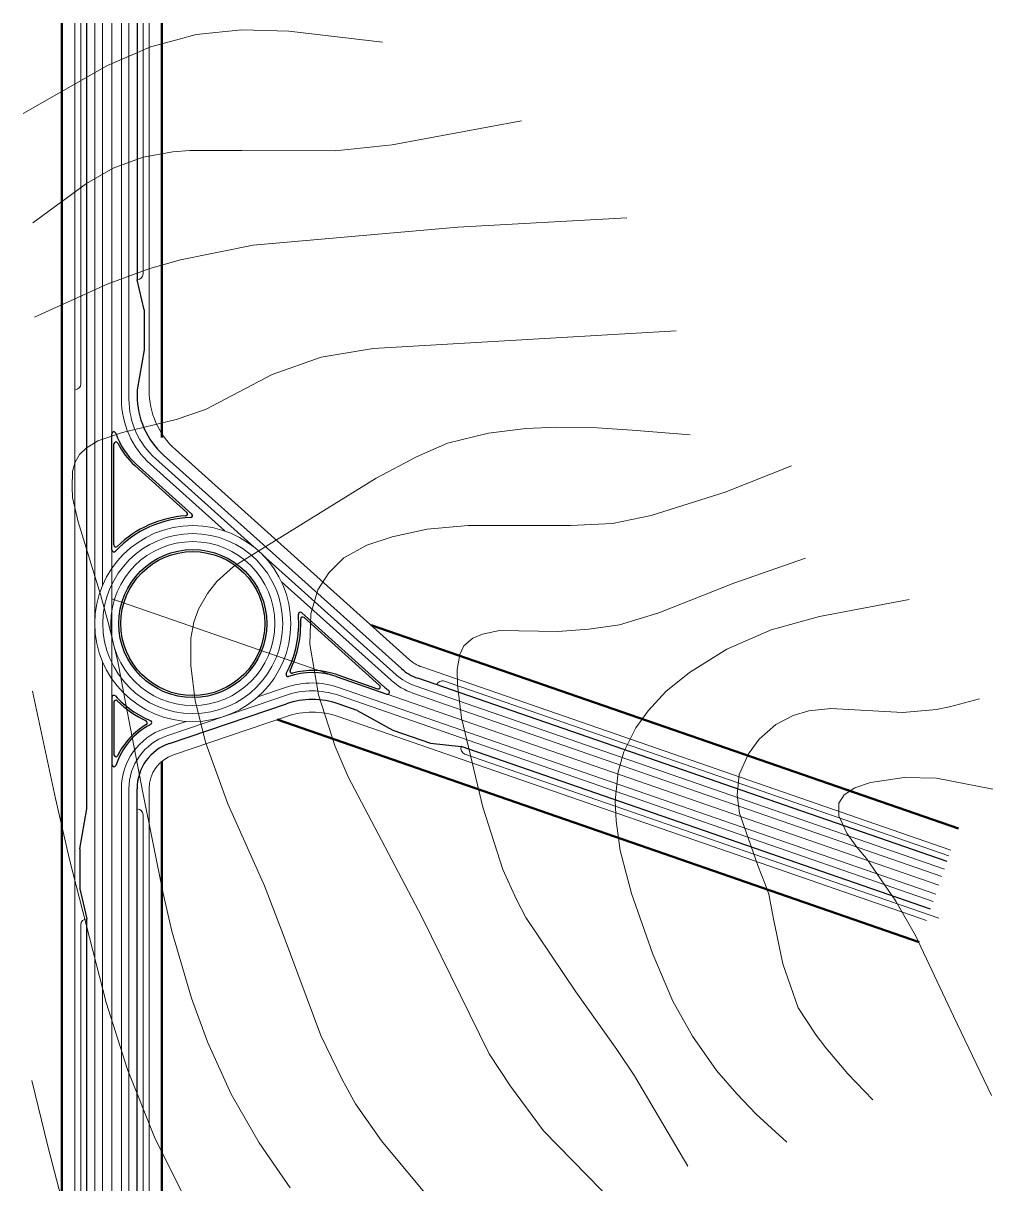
# Model space of a CAD drawing. Header units: millimetres. Extents: x -492806 to 8131902, y -181351 to 2373952.
# Drawn here: x -492806 to -7934, y 122066 to 702405 of the extents above; entities that cross this region are included whole.
import ezdxf

# ---------------------------------------------------------------- set-up
doc = ezdxf.new("R2010")
doc.units = ezdxf.units.MM
doc.header["$LTSCALE"] = 50
for name, color, linetype, lineweight in [('cherwona', 7, 'Continuous', 50), ('dorogi', 7, 'Continuous', 30), ('osi', 13, 'Continuous', 15), ('rel', 82, 'Continuous', 15), ('smuga', 142, 'Continuous', 15), ('trotuar', 212, 'Continuous', 15)]:
    doc.layers.add(name, color=color, linetype=linetype, lineweight=lineweight)

msp = doc.modelspace()

# ---------------------------------------------------------------- linework, layer by layer
at = {"layer": 'cherwona'}
for p, q in [((-473447.224, 223.848), (-473447.224, 702405.41)), ((-423447.224, 495297.109), (-423447.224, 702405.41)), ((-25103.561, 299650.845), (-318880.317, 401421.158)), ((-44774.349, 242966.984), (-365864.125, 354199.089)), ((-423447.224, 223.848), (-423447.224, 333342.892))]:
    msp.add_line(p, q, dxfattribs=at)
at = {"layer": 'dorogi'}
for p, q in [((-460997.224, 309537.187), (-460997.224, 702405.41)), ((-435897.224, 702405.41), (-435897.224, 574117.55)), ((-435897.224, 574117.55), (-435897.224, 574117.55)), ((-432397.224, 559117.55), (-435897.224, 574117.55)), ((-432397.224, 559117.55), (-432397.224, 539117.55)), ((-432397.224, 539117.55), (-435897.224, 519117.55)), ((-466997.224, 519117.55), (-466997.224, 519117.55)), ((-435897.224, 519117.55), (-435897.224, 516255.231)), ((-448447.224, 439062.129), (-448447.224, 497026.231)), ((-447447.224, 441514.857), (-447447.224, 492017.842)), ((-436314.202, 481919.872), (-408467.446, 456920.177)), ((-422618.951, 486490.33), (-303611.981, 379650.674)), ((-436982.246, 481175.749), (-410958.105, 457812.326)), ((-353531.374, 407600.788), (-311995.923, 370311.936)), ((-352376.801, 405220.395), (-314555.567, 371266.016)), ((-336300.95, 375706.91), (-310968.248, 366931.141)), ((-335973.614, 376651.818), (-315550.945, 369576.986)), ((-30830.893, 283167.512), (-295435, 374831.819)), ((-285985.918, 371558.462), (-285985.918, 371558.462)), ((-448447.224, 365313.977), (-448447.224, 331628.506)), ((-447447.224, 362861.249), (-447447.224, 336636.894)), ((-419622.377, 342259.907), (-361189.094, 362125.751)), ((-330959.93, 360574.957), (-335220.422, 362050.879)), ((-325771.343, 358777.523), (-335220.415, 362050.876)), ((-308018.853, 348923.631), (-289120.69, 342376.919)), ((-289120.69, 342376.919), (-273801.393, 340774.063)), ((-39047.017, 259450.317), (-273801.393, 340774.063)), ((-435897.224, 223.848), (-435897.224, 319537.187)), ((-464497.224, 289537.187), (-460997.224, 309537.187)), ((-435897.224, 309537.187), (-435897.224, 309537.187)), ((-464497.224, 289537.187), (-464497.224, 269537.187)), ((-464497.224, 269537.187), (-460997.224, 254537.187)), ((-460997.224, 223.848), (-460997.224, 254537.187)), ((-460997.224, 254537.187), (-460997.224, 254537.187))]:
    msp.add_line(p, q, dxfattribs=at)
msp.add_lwpolyline([(-325771.341, 358777.522), (-308018.853, 348923.631)], dxfattribs=at)
for radius in [37000, 36000]:
    msp.add_circle((-407997.224, 402188.053), radius, dxfattribs=at)
for centre, radius, start, end in [((-395897.224, 516255.231), 40000, 180, 228.083784988), ((-447447.224, 497026.231), 1000, 18.784272895, 180), ((-411897.224, 509117.55), 36550, 198.784272895, 228.083784989), ((-446447.224, 492017.842), 1000, 26.332023488, 180), ((-411897.224, 509117.55), 37550, 206.332023488, 228.083784989), ((-407997.224, 402188.053), 53000, 91.207825772, 136.932988473), ((-407997.224, 402188.053), 54000, 93.783148585, 134.354112939), ((-411626.148, 457068.203), 1000, 273.783148585, 48.083784988), ((-409135.489, 456176.055), 1000, 271.207825772, 48.083784988), ((-446447.224, 441514.857), 1000, 180, 314.354112939), ((-447447.224, 439062.129), 1000, 180, 316.932988473), ((-407997.224, 402188.053), 53000, 331.848618173, 4.959744204), ((-354199.417, 406856.666), 1000, 48.083784988, 184.959744204), ((-407997.224, 402188.053), 54000, 334.322940338, 2.38442139), ((-353044.845, 404476.272), 1000, 48.083784988, 182.38442139), ((-348265.066, 341170.518), 36550, 70.892861927, 108.830722786), ((-358428.443, 378356.648), 1000, 154.322940338, 285.286240463), ((-348265.066, 341170.518), 37550, 70.892861927, 105.286240463), ((-287578.945, 397509.614), 24000, 228.083784989, 250.892861927), ((-360385.202, 376710.703), 1000, 151.848618173, 288.830722786), ((-447447.224, 365313.977), 1000, 43.067011527, 180), ((-407997.224, 402188.053), 53000, 223.067011527, 246.472438525), ((-315223.61, 370521.894), 1000, 250.892861927, 48.083784988), ((-287578.945, 397509.614), 36550, 228.083784989, 232.108589033), ((-310640.912, 367876.049), 1000, 250.892861927, 52.108589033), ((-446447.224, 362861.249), 1000, 45.645887061, 180), ((-407997.224, 402188.053), 54000, 225.645887061, 244.413141585), ((-348313.84, 324254.551), 40000, 70.892861927, 108.776739658), ((-411897.224, 319537.187), 36550, 118.047727281, 161.215727105), ((-411897.224, 319537.187), 37550, 120.997609177, 153.667976512), ((-431750.563, 352581.814), 1000, 300.997609177, 64.413141585), ((-429553.493, 352677.173), 1000, 298.047727281, 66.472438525), ((-446447.224, 336636.894), 1000, 180, 333.667976512), ((-411897.224, 319537.187), 24000, 108.776739659, 180), ((-447447.224, 331628.506), 1000, 180, 341.215727105)]:
    msp.add_arc(centre, radius, start, end, dxfattribs=at)
at = {"layer": 'osi'}
for p, q in [((-448447.224, 223.848), (-448447.224, 702405.41)), ((-34938.955, 271308.915), (-448447.224, 414556.687))]:
    msp.add_line(p, q, dxfattribs=at)
at = {"layer": 'rel'}
for points in [[(-492806.02, 657253.448), (-457125.012, 677621.582), (-450626.927, 681330.172), (-435975.532, 687538.107), (-431433.123, 689668.269), (-428553.674, 690798.652), (-414793.213, 694473.42), (-406249.219, 696764.71), (-383499.293, 699011.924), (-359963.376, 698480.489), (-313064.872, 692860.062)], [(-488011.253, 602573.062), (-461157.371, 622255.018), (-447787.468, 629842.934), (-432830.032, 635485.751), (-418028.78, 638161.12), (-409521.298, 638786.358), (-383459.868, 638680.739), (-336786.506, 638614.11), (-308285.452, 641583.692), (-243639.77, 653649.694)], [(-487128.868, 555476.102), (-450843.873, 571899.123), (-429530.963, 579705.39), (-414167.151, 584151.55), (-377799.06, 591466.059), (-275533.681, 600417.124), (-190917.358, 605002.867)], [(-166310.058, 548651.648), (-317806.869, 539822.706), (-343824.023, 535447.343), (-368226.012, 526737.91), (-401726.311, 509244.561), (-416304.808, 504288.64), (-443103.925, 497720.205), (-455408.513, 493580.882), (-461290.239, 489847.878), (-464621.173, 486724.356), (-466948.771, 482534.233), (-468159.507, 478318.567), (-468277.09, 470361.915), (-468149.977, 465287.519), (-465360.336, 453050.434), (-454112.475, 416675.155), (-449988.909, 401574.808), (-445563.072, 383170.045), (-441699.284, 362690.915), (-433056.312, 317706.777), (-422807.611, 267249.535), (-418435.596, 248356.913), (-408673.627, 214933.907), (-400713.947, 193082.345), (-388785.432, 166827.159), (-374839.411, 142465.337), (-359309.736, 120032.797)], [(-159328.993, 496554.745), (-188224.081, 498934.878), (-205715.894, 500159.908), (-226001.21, 500418.019), (-241375.604, 499807.459), (-260157.442, 497365.945), (-280569.714, 492327.097), (-296141.436, 485550.773), (-316217.994, 474933.634), (-387626.1, 430759.754), (-395911.714, 423256.455), (-400638.214, 417176.886), (-405078.261, 409452.256), (-407520.521, 402828.511), (-408952.796, 394817.784), (-409049.905, 381284.128), (-406736.368, 363603.321), (-401445.118, 342378.359), (-390485.633, 312059.176), (-372086.918, 271124.49), (-362855.339, 246663.859), (-343999.943, 196199.685), (-333250.244, 174164.913), (-326607.225, 162032.819), (-313708.825, 143615.646), (-291248.296, 116635.972)], [(-108646.429, 481090.478), (-141724.582, 467838.293), (-178718.146, 456226.238), (-198186.863, 452256.334), (-219061.799, 451200.691), (-270227.719, 451320.485), (-290746.145, 449454.263), (-308318.087, 445495.609), (-321001.59, 441404.998), (-332515.533, 435145.335), (-339914.247, 427623.891), (-345463.281, 419046.806), (-348976.8, 407119.715), (-349473.62, 391902.913), (-345080.307, 366641.896), (-336804.585, 340703.864), (-330371.18, 325586.992), (-293506.354, 255571.538), (-259716.328, 187033.964), (-249136.049, 170803.536), (-232569.108, 148591.858), (-181744.476, 96494.75)], [(-101618.27, 434890.959), (-137486, 422361.721), (-174889.174, 407525.685), (-194687.797, 401576.4), (-209945.62, 399459.899), (-225426.701, 398276.882), (-254638.805, 398768.661), (-263129.023, 396939.723), (-268026.796, 394871.341), (-272410.634, 390991.772), (-274409.44, 386814.659), (-275796.732, 379166.365), (-275704.121, 371452.054), (-273651.358, 355145.516), (-263005.113, 310467.882), (-252941.681, 279303.184), (-246144.48, 264298.595), (-241517.618, 255193.928), (-216527.83, 218135.052), (-195910.426, 189145.354), (-187136.478, 176102.105), (-160465.927, 130897.358)], [(-49755.187, 414312.086), (-94669.925, 405726.624), (-118721.778, 399107.752), (-141001.112, 389381.21), (-159652.209, 377728.08), (-171366.243, 368189.018), (-180259.973, 358639.238), (-186482.799, 350017.628), (-192373.608, 338067.956), (-195360.498, 328134.625), (-196784.42, 313639.189), (-196250.027, 303481.117), (-194251.785, 288780.822), (-188669.521, 267227.831), (-178011.288, 236843.893), (-167951.538, 213330.21), (-158175.187, 195916.517), (-146086.948, 178745.618), (-135877.578, 167088.228), (-126261.407, 156832.911), (-110940.725, 142833.585)], [(-488098.408, 368451.722), (-476597.842, 314791.604), (-469737.556, 284288.234), (-451391.627, 212753.606), (-440618.488, 179251.852), (-426887.01, 144595.733), (-412277.379, 115629.623), (-404561.94, 102212.152), (-380377.187, 67030.794), (-360708.552, 43377.668), (-331807.701, 10303.384)], [(-14573.079, 364486.929), (-29558.604, 360493.082), (-36068.833, 359279.053), (-52863.145, 357730.742), (-88989.609, 359726.422), (-99970.478, 358643.213), (-107737.447, 356259.731), (-116441.574, 351683.741), (-124738.853, 344356.27), (-130140.597, 337052.622), (-134750.684, 326750.465), (-135782.407, 316356.414), (-134563.954, 307338.893), (-125434.791, 281253.982), (-121827.955, 271940.7), (-120007.682, 266911.642), (-117541.038, 254484.624), (-112896.214, 232007.37), (-105291.497, 210032.377), (-96315.707, 196391.365), (-91411.56, 189977.277), (-80348.192, 176971.024), (-67865.792, 164064.611)], [(-7933.711, 319365.422), (-36048.563, 324887.191), (-52312.196, 325221.034), (-69085.446, 322785.011), (-77003.041, 320077.008), (-82277.302, 316565.216), (-84964.652, 312385.206), (-84913.405, 306056.704), (-80847.564, 297400.538), (-75882.662, 290349.877), (-71154.373, 284790.886), (-56371.145, 263460.523), (-46666.516, 246239.987), (-27563.895, 205839.932), (-8575.371, 166278.753)], [(-488554.21, 173650.628), (-480427.104, 140842.747), (-474950.373, 119726.814), (-469245.799, 103047.195), (-454848.505, 71711.737), (-439310.673, 48986.357), (-426948.212, 33212.028), (-397874.707, 1194.631)]]:
    msp.add_lwpolyline(points, dxfattribs=at)
at = {"layer": 'smuga'}
for p, q in [((-456947.224, 404401.082), (-456947.224, 702405.41)), ((-453197.224, 421107.884), (-453197.224, 702405.41)), ((-443697.224, 514448.505), (-443697.224, 702405.41)), ((-439947.224, 514448.505), (-439947.224, 702405.41)), ((-429174.113, 481893.145), (-391969.982, 448492.777)), ((-426668.951, 484683.605), (-377489.397, 440532.185)), ((-373152.69, 436638.864), (-306317.556, 376636.977)), ((-363682.428, 423097.352), (-308822.718, 373846.518)), ((-456947.224, 223.848), (-456947.224, 399975.023)), ((-453197.224, 223.848), (-453197.224, 383268.222)), ((-391991.742, 355875.803), (-361221.903, 366385.973)), ((-375529.162, 365488.94), (-361165.317, 370372.285)), ((-37721.308, 263277.195), (-335198.982, 366329.582)), ((-36493.799, 266820.601), (-335196.638, 370297.41)), ((-33384.111, 275797.228), (-297988.222, 367461.537)), ((-32156.602, 279340.634), (-296760.712, 371004.942)), ((-420925.997, 346094.366), (-391991.742, 355875.803)), ((-422133.052, 349644.791), (-411369.24, 353304.216)), ((-443697.224, 223.848), (-443697.224, 319537.187)), ((-439947.224, 223.848), (-439947.224, 319537.187))]:
    msp.add_line(p, q, dxfattribs=at)
for radius in [49000, 45000, 41000]:
    msp.add_circle((-407997.224, 402188.053), radius, dxfattribs=at)
for centre, radius, start, end in [((-399947.224, 514448.505), 43750, 180, 228.083784988), ((-399947.224, 514448.505), 40000, 180, 228.083784988), ((-348290.063, 332501.085), 40000, 70.892861927, 108.776739658), ((-287578.945, 397509.614), 31800, 228.083784989, 250.892861927), ((-287578.945, 397509.614), 28050, 228.083784989, 250.892861927), ((-348292.407, 328533.257), 40000, 70.892861927, 108.858822256), ((-411897.224, 319537.187), 31800, 108.776739659, 180), ((-411897.224, 319537.187), 28050, 108.776739659, 180)]:
    msp.add_arc(centre, radius, start, end, dxfattribs=at)
at = {"layer": 'trotuar'}
for p, q in [((-466997.224, 223.848), (-466997.224, 702405.41)), ((-463997.224, 522117.55), (-463997.224, 702405.41)), ((-432897.224, 577117.55), (-432897.224, 702405.41)), ((-429897.224, 518931.861), (-429897.224, 702405.41)), ((-416618.951, 489166.961), (-299603.722, 384115.409)), ((-28866.879, 288836.961), (-293470.988, 380501.268)), ((-29848.886, 286002.236), (-282169.187, 373411.18)), ((-417691.089, 336579.227), (-361207.384, 355782.264)), ((-41011.031, 253780.869), (-335238.705, 355707.389)), ((-34840.434, 254818.159), (-271948.676, 336957.332)), ((-429897.224, 223.848), (-429897.224, 319537.187)), ((-432897.224, 223.848), (-432897.224, 306537.187)), ((-463997.224, 223.848), (-463997.224, 251537.187))]:
    msp.add_line(p, q, dxfattribs=at)
for centre, radius, start, end in [((-435897.224, 577117.55), 3000, 270, 0), ((-466997.224, 522117.55), 3000, 270, 0), ((-389897.224, 518931.861), 40000, 180, 228.083784988), ((-287578.945, 397509.614), 18000, 228.083784989, 250.892861927), ((-283151.194, 370576.455), 3000, 70.892861927, 160.892861927), ((-348332.13, 317911.063), 40000, 70.892861927, 108.776739658), ((-270966.669, 339792.056), 3000, 160.892861927, 250.892861927), ((-411897.224, 319537.187), 18000, 108.776739659, 180), ((-435897.224, 306537.187), 3000, 0, 90), ((-460997.224, 251537.187), 3000, 90, 180)]:
    msp.add_arc(centre, radius, start, end, dxfattribs=at)

doc.saveas('drawing.dxf')
